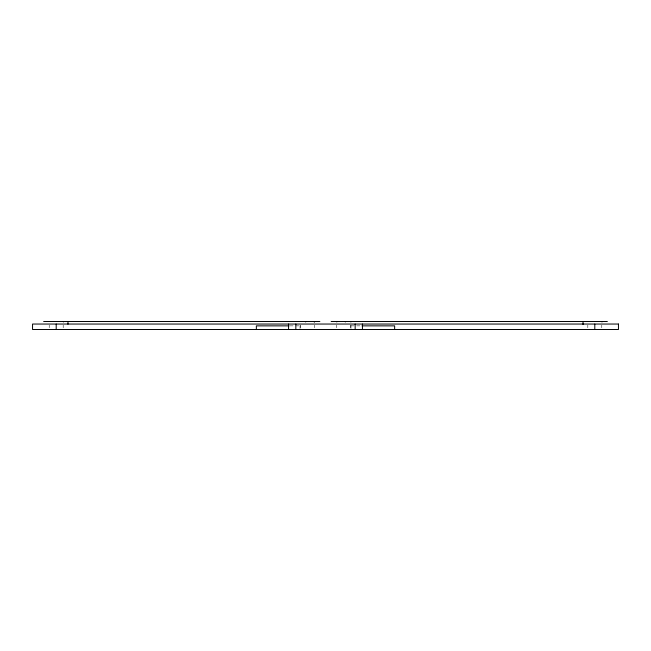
<?xml version="1.0" encoding="UTF-8"?>
<svg xmlns="http://www.w3.org/2000/svg" width="651" height="651" viewBox="0 0 651 651"><rect width="100%" height="100%" fill="white"/><g stroke="black" fill="none" stroke-linecap="round" stroke-linejoin="round"><path stroke-width="0.49" stroke-dasharray="3.25 2.44" d="M289.874 325.866L300.03 325.866M350.97 325.866L361.126 325.866M601.784 325.134L601.784 327.754M587.812 325.134L587.812 327.754M350.97 325.41L350.97 327.909M350.677 325.134L350.677 327.754M336.713 325.134L336.713 327.754M314.287 325.134L314.287 327.754M300.323 325.134L300.323 327.754M300.03 325.41L300.03 327.909M63.188 325.134L63.188 327.754M49.216 325.134L49.216 327.754"/><path stroke-width="0.98" d="M43.658 321.496L319.853 321.496M331.147 321.496L607.342 321.496M288.987 325.866L256.356 325.866L256.356 329.504M362.013 325.866L394.644 325.866L394.644 329.504M601.972 321.496L601.972 321.952M594.794 324.043L594.794 329.504M583.027 321.496L583.027 324.524M362.436 324.043L362.436 329.504M355.161 324.043L355.161 329.504M350.97 329.048L350.97 329.504M350.873 321.496L350.873 321.952M345.307 321.496L345.307 321.952M336.795 321.496L336.795 321.952M314.482 321.496L314.482 321.952M314.205 321.496L314.205 321.952M305.693 321.496L305.693 321.952M300.03 329.048L300.03 329.504M295.839 324.043L295.839 329.504M288.564 324.043L288.564 329.504M67.973 321.496L67.973 324.222M63.383 321.496L63.383 321.952M56.206 324.043L56.206 329.504M618.45 324.043L32.55 324.043L32.55 329.504L618.45 329.504L618.45 324.043"/></g></svg>
